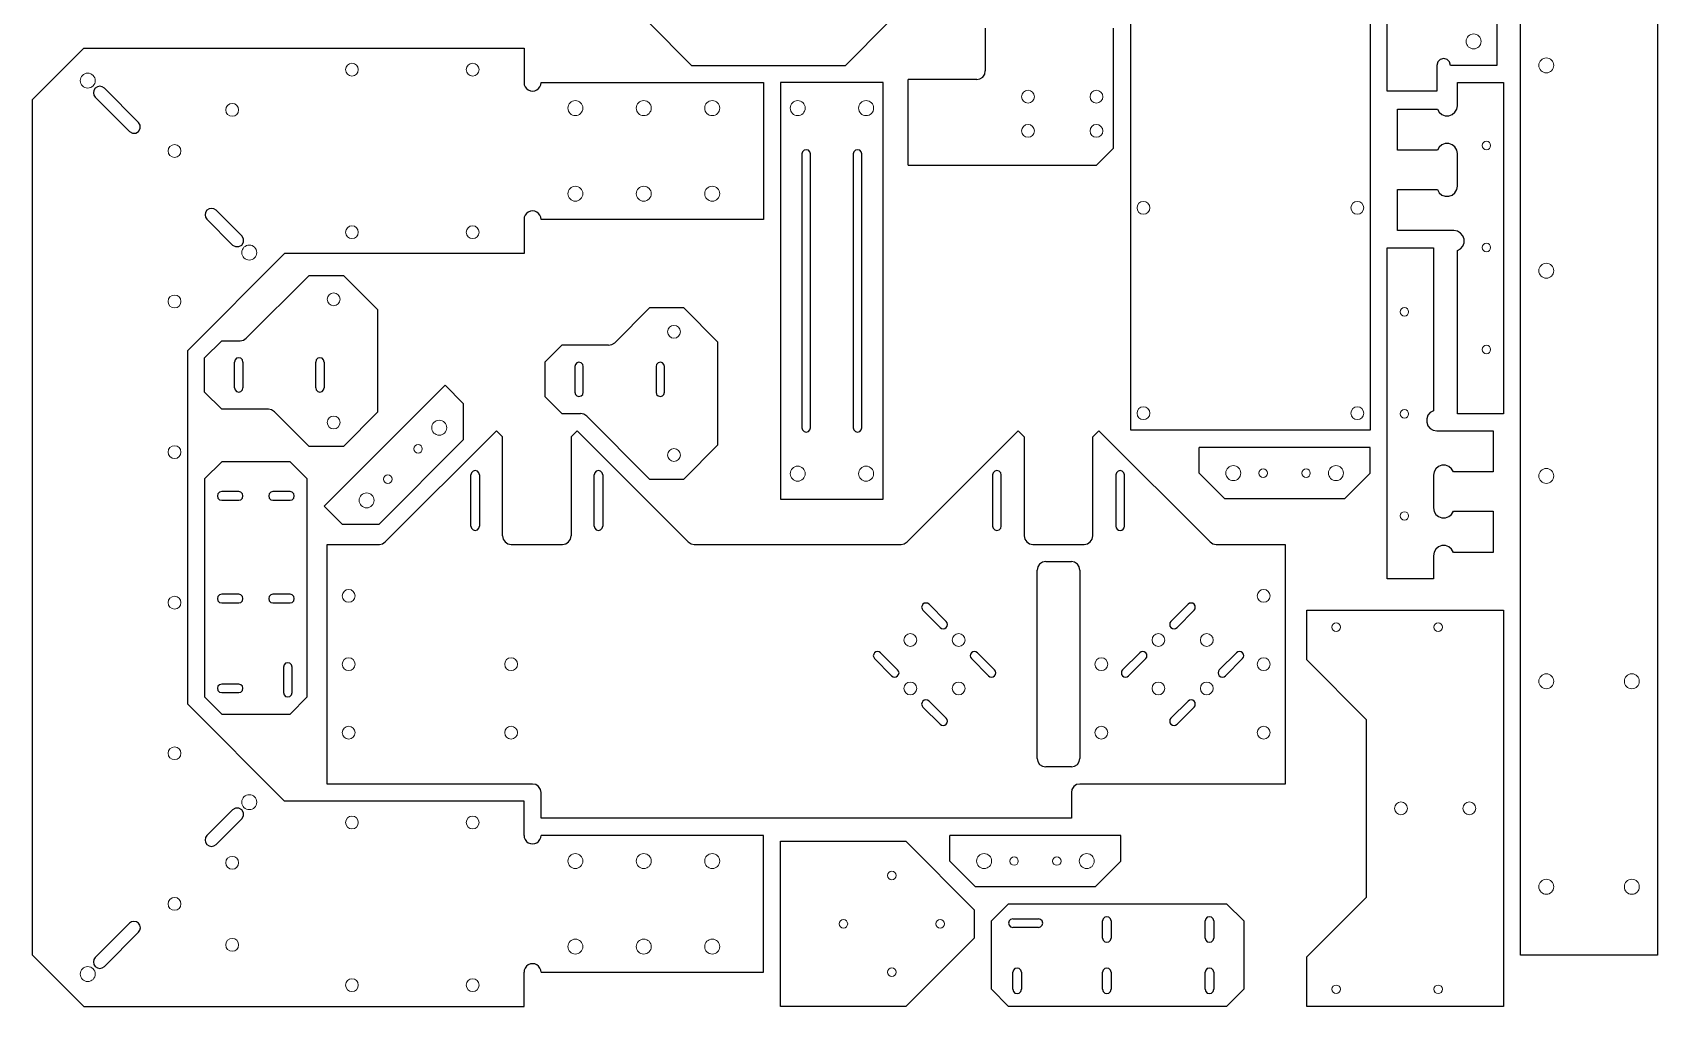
# Model space of a CAD drawing. Extents: x 6 to 1213, y 6 to 1216.
# Drawn here: x 6 to 1213, y 6 to 729 of the extents above; entities that cross this region are included whole.
import ezdxf

# ---------------------------------------------------------------- set-up
doc = ezdxf.new("R2010")
doc.units = 0
doc.header["$MEASUREMENT"] = 0
for name, color, linetype in [("drill 0.25''", 7, 'CONTINUOUS'), ("drill 0.375''", 7, 'CONTINUOUS'), ("drill 0.4375''", 7, 'CONTINUOUS'), ('profiles', 7, 'CONTINUOUS'), ('slots', 7, 'CONTINUOUS')]:
    doc.layers.add(name, color=color, linetype=linetype)

msp = doc.modelspace()

# ---------------------------------------------------------------- linework, layer by layer
at = {"layer": "drill 0.25''", "color": 7, "linetype": 'Continuous', "lineweight": 0}
for centre, radius in [((1085.8, 645.4), 3.17), ((1085.8, 569.6), 3.17), ((1024.9, 521.9), 3.17), ((1085.8, 493.9), 3.17), ((1024.9, 446.2), 3.17), ((292.6, 420.2), 3.18), ((270.1, 397.8), 3.18), ((920.1, 402.2), 3.18), ((951.9, 402.2), 3.18), ((1024.9, 370.4), 3.17), ((974.2, 287.8), 3.17), ((1050, 287.8), 3.18), ((735.1, 114.3), 3.18), ((766.9, 114.3), 3.18), ((644.3, 103.6), 3.18), ((608.4, 67.7), 3.18), ((680.2, 67.7), 3.18), ((644.3, 31.8), 3.18), ((974.2, 19.1), 3.17), ((1050, 19.1), 3.18)]:
    msp.add_circle(centre, radius, dxfattribs=at)
at = {"layer": "drill 0.375''", "color": 7, "linetype": 'Continuous', "lineweight": 0}
for centre in [(243.5, 701.7), (333.2, 701.7), (154.6, 671.8), (745.5, 681.6), (796.3, 681.6), (745.5, 656.2), (796.3, 656.2), (111.8, 641.3), (831.2, 599.1), (990, 599.1), (243.5, 581), (333.2, 581), (111.8, 529.6), (229.9, 531.2), (482.6, 507.1), (831.2, 446.7), (990, 446.7), (229.9, 439.8), (111.8, 417.8), (482.6, 415.6), (241.1, 311.1), (920.5, 311.1), (111.8, 306.1), (658.1, 278.3), (694, 278.3), (842.3, 278.3), (878.2, 278.3), (241.1, 260.4), (361.7, 260.4), (799.9, 260.4), (920.5, 260.4), (658.1, 242.4), (694, 242.4), (842.3, 242.4), (878.2, 242.4), (241.1, 209.6), (361.7, 209.6), (799.9, 209.6), (920.5, 209.6), (111.8, 194.3), (1022.4, 153.4), (1073.2, 153.4), (243.5, 142.9), (333.2, 142.9), (154.6, 113), (111.8, 82.5), (154.6, 52.1), (243.5, 22.2), (333.2, 22.2)]:
    msp.add_circle(centre, 4.76, dxfattribs=at)
at = {"layer": "drill 0.4375''", "color": 7, "linetype": 'Continuous', "lineweight": 0}
for centre in [(1076.3, 722.6), (1130.3, 704.8), (47.4, 693.5), (409.4, 673.1), (460.2, 673.1), (511, 673.1), (574.5, 673.1), (625.3, 673.1), (409.4, 609.6), (460.2, 609.6), (511, 609.6), (167.3, 565.9), (1130.3, 552.4), (308.3, 435.9), (574.5, 401.8), (625.3, 401.8), (897.9, 402.2), (974.1, 402.2), (1130.3, 400.1), (254.4, 382), (1130.3, 247.7), (1193.8, 247.7), (167.3, 158), (409.4, 114.3), (460.2, 114.3), (511, 114.3), (712.9, 114.3), (789.1, 114.3), (1130.3, 95.2), (1193.8, 95.2), (409.4, 50.8), (460.2, 50.8), (511, 50.8), (47.4, 30.4)]:
    msp.add_circle(centre, 5.56, dxfattribs=at)
at = {"layer": 'profiles', "color": 0}
for p, q in [((1111.2, 44.5), (1111.2, 1212.8)), ((1212.8, 1212.8), (1212.8, 44.5)), ((1012.2, 685.8), (1012.2, 1085.8)), ((999.5, 922.9), (999.5, 434)), ((463.9, 736.6), (495.7, 704.8)), ((610, 704.8), (641.7, 736.6)), ((821.7, 434), (821.7, 745.1)), ((1093.5, 740.4), (1093.5, 704.8)), ((713.7, 732.4), (713.7, 700.7)), ((809, 643.5), (809, 732.4)), ((6.3, 679.4), (44.5, 717.5)), ((44.5, 717.5), (371.3, 717.5)), ((371.3, 717.5), (371.3, 692.1)), ((495.7, 704.8), (610, 704.8)), ((713.3, 698.2), (713.7, 700.7)), ((1049.7, 707.4), (1049, 704.8)), ((1049, 704.8), (1049, 685.8)), ((1051.6, 709.2), (1049.7, 707.4)), ((1054.1, 709.9), (1051.6, 709.2)), ((1056.6, 709.2), (1054.1, 709.9)), ((1058.5, 707.4), (1056.6, 709.2)), ((1059.2, 704.8), (1058.5, 707.4)), ((1093.5, 704.8), (1059.2, 704.8)), ((371.3, 692.1), (371.5, 690.5)), ((371.5, 690.5), (372.1, 689)), ((372.1, 689), (373.1, 687.7)), ((382.1, 687.7), (383.1, 689)), ((383.1, 689), (383.7, 690.5)), ((383.7, 690.5), (384, 692.1)), ((384, 692.1), (549.1, 692.1)), ((549.1, 692.1), (549.1, 590.5)), ((638, 692.1), (561.8, 692.1)), ((561.8, 692.1), (561.8, 382.8)), ((638, 382.8), (638, 692.1)), ((656.6, 630.8), (656.6, 694.3)), ((707.4, 694.3), (656.6, 694.3)), ((707.4, 694.3), (709.8, 694.8)), ((709.8, 694.8), (711.9, 696.2)), ((711.9, 696.2), (713.3, 698.2)), ((1064.3, 674.9), (1064.3, 692.1)), ((1064.3, 692.1), (1098.5, 692.1)), ((1098.5, 692.1), (1098.5, 446.3)), ((6.3, 44.5), (6.3, 679.4)), ((373.1, 687.7), (374.4, 686.7)), ((374.4, 686.7), (376, 686)), ((376, 686), (377.6, 685.8)), ((377.6, 685.8), (379.2, 686)), ((379.2, 686), (380.8, 686.7)), ((380.8, 686.7), (382.1, 687.7)), ((1049, 685.8), (1012.2, 685.8)), ((1019.8, 672.4), (1049.5, 672.4)), ((1019.8, 641.9), (1019.8, 672.4)), ((1049.5, 672.4), (1050.8, 670)), ((1050.8, 670), (1052.8, 668.3)), ((1052.8, 668.3), (1055.2, 667.4)), ((1055.2, 667.4), (1057.9, 667.4)), ((1057.9, 667.4), (1060.5, 668.3)), ((1060.5, 668.3), (1062.5, 670)), ((1062.5, 670), (1063.8, 672.3)), ((1063.8, 672.3), (1064.3, 674.9)), ((809, 643.5), (796.3, 630.8)), ((1049.5, 641.9), (1019.8, 641.9)), ((1050.8, 644.2), (1049.5, 641.9)), ((1052.8, 645.9), (1050.8, 644.2)), ((1055.2, 646.8), (1052.8, 645.9)), ((1057.9, 646.9), (1055.2, 646.8)), ((1060.5, 645.9), (1057.9, 646.9)), ((1062.5, 644.3), (1060.5, 645.9)), ((1063.8, 642), (1062.5, 644.3)), ((1064.3, 639.3), (1063.8, 642)), ((656.6, 630.8), (796.3, 630.8)), ((1064.3, 615.2), (1064.3, 639.3)), ((1019.8, 612.7), (1049.5, 612.7)), ((1019.8, 582.2), (1019.8, 612.7)), ((1049.5, 612.7), (1050.8, 610.3)), ((1050.8, 610.3), (1052.8, 608.6)), ((1052.8, 608.6), (1055.2, 607.7)), ((1055.2, 607.7), (1057.9, 607.7)), ((1057.9, 607.7), (1060.5, 608.6)), ((1060.5, 608.6), (1062.5, 610.3)), ((1062.5, 610.3), (1063.8, 612.6)), ((1063.8, 612.6), (1064.3, 615.2)), ((371.5, 592.2), (371.3, 590.5)), ((372.1, 593.7), (371.5, 592.2)), ((373.1, 595), (372.1, 593.7)), ((374.4, 596), (373.1, 595)), ((376, 596.7), (374.4, 596)), ((377.6, 596.9), (376, 596.7)), ((379.2, 596.7), (377.6, 596.9)), ((380.8, 596), (379.2, 596.7)), ((382.1, 595), (380.8, 596)), ((383.1, 593.7), (382.1, 595)), ((383.7, 592.2), (383.1, 593.7)), ((384, 590.5), (383.7, 592.2)), ((371.3, 590.5), (371.3, 565.1)), ((549.1, 590.5), (384, 590.5)), ((1061.7, 582.2), (1019.8, 582.2)), ((1064.4, 581.7), (1061.7, 582.2)), ((1066.6, 580.4), (1064.4, 581.7)), ((1068.3, 578.4), (1066.6, 580.4)), ((1012.2, 569.5), (1046.5, 569.5)), ((1012.2, 323.7), (1012.2, 569.5)), ((1046.5, 569.5), (1046.5, 448.4)), ((1064.3, 567.4), (1066.6, 568.7)), ((1064.3, 446.3), (1064.3, 567.4)), ((1066.6, 568.7), (1068.3, 570.7)), ((1069.2, 575.9), (1068.3, 578.4)), ((1068.3, 570.7), (1069.2, 573.2)), ((1069.2, 573.2), (1069.2, 575.9)), ((193.5, 565.1), (121.4, 493)), ((371.3, 565.1), (193.5, 565.1)), ((165.1, 502.3), (211.8, 549)), ((211.8, 549), (237.2, 549)), ((237.2, 549), (262.6, 523.6)), ((262.6, 523.6), (262.6, 447.4)), ((464.5, 524.8), (438.6, 499)), ((489.9, 524.8), (464.5, 524.8)), ((515.3, 499.4), (489.9, 524.8)), ((134.1, 487.8), (146.8, 500.5)), ((146.8, 500.5), (160.6, 500.5)), ((160.6, 500.5), (163.1, 501)), ((163.1, 501), (165.1, 502.3)), ((399.4, 497.2), (386.7, 484.5)), ((434.1, 497.2), (399.4, 497.2)), ((434.1, 497.2), (436.6, 497.6)), ((436.6, 497.6), (438.6, 499)), ((515.3, 423.2), (515.3, 499.4)), ((121.4, 493), (121.4, 230.9)), ((134.1, 462.4), (134.1, 487.8)), ((386.7, 484.5), (386.7, 459.1)), ((146.8, 449.7), (134.1, 462.4)), ((312.8, 467.4), (223, 377.6)), ((326.2, 453.9), (312.8, 467.4)), ((386.7, 459.1), (399.4, 446.4)), ((181.5, 449.7), (146.8, 449.7)), ((183.9, 449.2), (181.5, 449.7)), ((186, 447.8), (183.9, 449.2)), ((211.8, 422), (186, 447.8)), ((262.6, 447.4), (237.2, 422)), ((326.2, 453.9), (326.2, 427)), ((1044.1, 447.1), (1042.4, 445.1)), ((1046.5, 448.4), (1044.1, 447.1)), ((399.4, 446.4), (413.3, 446.4)), ((415.7, 445.9), (413.3, 446.4)), ((417.8, 444.5), (415.7, 445.9)), ((417.8, 444.5), (464.5, 397.8)), ((1042.4, 445.1), (1041.5, 442.6)), ((1041.5, 442.6), (1041.5, 439.9)), ((1041.5, 439.9), (1042.4, 437.4)), ((1042.4, 437.4), (1044.1, 435.4)), ((1044.1, 435.4), (1046.4, 434.1)), ((1098.5, 446.3), (1064.3, 446.3)), ((326.2, 427), (263.4, 364.1)), ((350.9, 433.7), (268.3, 351.1)), ((355.4, 429.2), (350.9, 433.7)), ((355.4, 355.6), (355.4, 429.2)), ((410.7, 433.7), (406.2, 429.2)), ((406.2, 429.2), (406.2, 355.6)), ((493.2, 351.1), (410.7, 433.7)), ((489.9, 397.8), (515.3, 423.2)), ((655.7, 351.1), (738.2, 433.7)), ((738.2, 433.7), (742.7, 429.2)), ((742.7, 429.2), (742.7, 355.6)), ((793.5, 429.2), (798, 433.7)), ((793.5, 355.6), (793.5, 429.2)), ((798, 433.7), (880.6, 351.1)), ((999.5, 434), (821.7, 434)), ((1046.4, 434.1), (1049, 433.6)), ((1049, 433.6), (1090.9, 433.6)), ((1090.9, 433.6), (1090.9, 403.1)), ((134.1, 398), (146.8, 410.7)), ((197.6, 410.7), (146.8, 410.7)), ((197.6, 410.7), (210.3, 398)), ((237.2, 422), (211.8, 422)), ((872.5, 402.2), (872.5, 421.3)), ((999.5, 421.3), (872.5, 421.3)), ((999.5, 402.2), (999.5, 421.3)), ((891.5, 383.2), (872.5, 402.2)), ((999.5, 402.2), (980.4, 383.2)), ((1047, 403.2), (1046.5, 400.6)), ((1046.5, 400.6), (1046.5, 376.5)), ((1048.3, 405.5), (1047, 403.2)), ((1050.3, 407.2), (1048.3, 405.5)), ((1052.8, 408.1), (1050.3, 407.2)), ((1055.5, 408.1), (1052.8, 408.1)), ((1058, 407.2), (1055.5, 408.1)), ((1060, 405.5), (1058, 407.2)), ((1061.3, 403.1), (1060, 405.5)), ((1090.9, 403.1), (1061.3, 403.1)), ((134.1, 398), (134.1, 236.1)), ((210.3, 236.1), (210.3, 398)), ((464.5, 397.8), (489.9, 397.8)), ((236.4, 364.1), (223, 377.6)), ((561.8, 382.8), (638, 382.8)), ((980.4, 383.2), (891.5, 383.2)), ((1046.5, 376.5), (1047, 373.8)), ((263.4, 364.1), (236.4, 364.1)), ((1047, 373.8), (1048.3, 371.5)), ((1048.3, 371.5), (1050.3, 369.9)), ((1050.3, 369.9), (1052.8, 368.9)), ((1052.8, 368.9), (1055.5, 369)), ((1055.5, 369), (1058, 369.9)), ((1058, 369.9), (1060, 371.6)), ((1060, 371.6), (1061.3, 373.9)), ((1061.3, 373.9), (1090.9, 373.9)), ((1090.9, 373.9), (1090.9, 343.4)), ((266.3, 349.7), (268.3, 351.1)), ((355.4, 355.6), (355.9, 353.2)), ((355.9, 353.2), (357.2, 351.1)), ((357.2, 351.1), (359.3, 349.7)), ((402.3, 349.7), (404.3, 351.1)), ((404.3, 351.1), (405.7, 353.2)), ((405.7, 353.2), (406.2, 355.6)), ((493.2, 351.1), (495.3, 349.7)), ((653.6, 349.7), (655.7, 351.1)), ((742.7, 355.6), (743.2, 353.2)), ((743.2, 353.2), (744.6, 351.1)), ((744.6, 351.1), (746.7, 349.7)), ((789.6, 349.7), (791.7, 351.1)), ((791.7, 351.1), (793.1, 353.2)), ((793.1, 353.2), (793.5, 355.6)), ((880.6, 351.1), (882.6, 349.7)), ((225.2, 349.2), (263.9, 349.2)), ((225.2, 171.4), (225.2, 349.2)), ((263.9, 349.2), (266.3, 349.7)), ((359.3, 349.7), (361.7, 349.2)), ((361.7, 349.2), (399.8, 349.2)), ((399.8, 349.2), (402.3, 349.7)), ((495.3, 349.7), (497.7, 349.2)), ((497.7, 349.2), (651.2, 349.2)), ((651.2, 349.2), (653.6, 349.7)), ((746.7, 349.7), (749.1, 349.2)), ((749.1, 349.2), (787.2, 349.2)), ((787.2, 349.2), (789.6, 349.7)), ((882.6, 349.7), (885.1, 349.2)), ((885.1, 349.2), (936.4, 349.2)), ((936.4, 349.2), (936.4, 171.4)), ((1047, 343.5), (1046.5, 340.9)), ((1046.5, 340.9), (1046.5, 323.7)), ((1048.3, 345.8), (1047, 343.5)), ((1050.3, 347.5), (1048.3, 345.8)), ((1052.8, 348.4), (1050.3, 347.5)), ((1055.5, 348.4), (1052.8, 348.4)), ((1058, 347.5), (1055.5, 348.4)), ((1060, 345.8), (1058, 347.5)), ((1061.3, 343.4), (1060, 345.8)), ((1090.9, 343.4), (1061.3, 343.4)), ((752.7, 332.6), (752.3, 330.2)), ((752.3, 190.5), (752.3, 330.2)), ((754.1, 334.7), (752.7, 332.6)), ((756.2, 336.1), (754.1, 334.7)), ((758.6, 336.6), (756.2, 336.1)), ((758.6, 336.6), (777.7, 336.6)), ((780.1, 336.1), (777.7, 336.6)), ((782.2, 334.7), (780.1, 336.1)), ((783.5, 332.6), (782.2, 334.7)), ((784, 330.2), (783.5, 332.6)), ((784, 330.2), (784, 190.5)), ((1046.5, 323.7), (1012.2, 323.7)), ((952.5, 300.5), (1098.5, 300.5)), ((952.5, 263.7), (952.5, 300.5)), ((1098.5, 300.5), (1098.5, 6.3)), ((996.9, 219.2), (952.5, 263.7)), ((193.5, 158.8), (121.4, 230.9)), ((146.8, 223.4), (134.1, 236.1)), ((210.3, 236.1), (197.6, 223.4)), ((146.8, 223.4), (197.6, 223.4)), ((996.9, 87.6), (996.9, 219.2)), ((752.3, 190.5), (752.7, 188.1)), ((752.7, 188.1), (754.1, 186)), ((754.1, 186), (756.2, 184.6)), ((756.2, 184.6), (758.6, 184.2)), ((777.7, 184.2), (758.6, 184.2)), ((777.7, 184.2), (780.1, 184.6)), ((780.1, 184.6), (782.2, 186)), ((782.2, 186), (783.5, 188.1)), ((783.5, 188.1), (784, 190.5)), ((377.6, 171.4), (225.2, 171.4)), ((380, 171), (377.6, 171.4)), ((382.1, 169.6), (380, 171)), ((383.5, 167.5), (382.1, 169.6)), ((779.5, 169.6), (778.1, 167.5)), ((781.6, 171), (779.5, 169.6)), ((784, 171.4), (781.6, 171)), ((936.4, 171.4), (784, 171.4)), ((371.3, 158.8), (193.5, 158.8)), ((371.3, 133.3), (371.3, 158.8)), ((384, 165.1), (383.5, 167.5)), ((384, 146.1), (384, 165.1)), ((778.1, 167.5), (777.7, 165.1)), ((777.7, 165.1), (777.7, 146.1)), ((777.7, 146.1), (384, 146.1)), ((371.3, 133.3), (371.5, 131.7)), ((383.7, 131.7), (384, 133.3)), ((549.1, 133.3), (384, 133.3)), ((549.1, 31.8), (549.1, 133.3)), ((687.5, 114.3), (687.5, 133.3)), ((814.5, 133.3), (687.5, 133.3)), ((814.5, 114.3), (814.5, 133.3)), ((371.5, 131.7), (372.1, 130.2)), ((372.1, 130.2), (373.1, 128.9)), ((373.1, 128.9), (374.4, 127.9)), ((374.4, 127.9), (376, 127.2)), ((376, 127.2), (377.6, 127)), ((377.6, 127), (379.2, 127.2)), ((379.2, 127.2), (380.8, 127.9)), ((380.8, 127.9), (382.1, 128.9)), ((382.1, 128.9), (383.1, 130.2)), ((383.1, 130.2), (383.7, 131.7)), ((561.8, 6.3), (561.8, 129)), ((561.8, 129), (654.8, 129)), ((654.8, 129), (705.6, 78.2)), ((706.5, 95.2), (687.5, 114.3)), ((814.5, 114.3), (795.4, 95.2)), ((795.4, 95.2), (706.5, 95.2)), ((952.5, 43.2), (996.9, 87.6)), ((705.6, 78.2), (705.6, 57.1)), ((718.3, 69.8), (731, 82.5)), ((731, 82.5), (892.9, 82.5)), ((892.9, 82.5), (905.6, 69.8)), ((718.3, 19.1), (718.3, 69.8)), ((905.6, 69.8), (905.6, 19.1)), ((705.6, 57.1), (654.8, 6.3)), ((6.3, 44.5), (44.5, 6.3)), ((373.1, 36.2), (372.1, 34.9)), ((374.4, 37.2), (373.1, 36.2)), ((376, 37.9), (374.4, 37.2)), ((377.6, 38.1), (376, 37.9)), ((379.2, 37.9), (377.6, 38.1)), ((380.8, 37.2), (379.2, 37.9)), ((382.1, 36.2), (380.8, 37.2)), ((383.1, 34.9), (382.1, 36.2)), ((952.5, 6.3), (952.5, 43.2)), ((1212.8, 44.5), (1111.2, 44.5)), ((371.5, 33.4), (371.3, 31.8)), ((371.3, 6.3), (371.3, 31.8)), ((372.1, 34.9), (371.5, 33.4)), ((383.7, 33.4), (383.1, 34.9)), ((384, 31.8), (383.7, 33.4)), ((384, 31.8), (549.1, 31.8)), ((731, 6.3), (718.3, 19.1)), ((905.6, 19.1), (892.9, 6.3)), ((44.5, 6.3), (371.3, 6.3)), ((654.8, 6.3), (561.8, 6.3)), ((892.9, 6.3), (731, 6.3)), ((1098.5, 6.3), (952.5, 6.3))]:
    msp.add_line(p, q, dxfattribs=at)
at = {"layer": 'slots', "color": 0}
for p, q in [((53, 687.9), (51.9, 686.3)), ((54.5, 688.9), (53, 687.9)), ((56.3, 689.3), (54.5, 688.9)), ((58.1, 688.9), (56.3, 689.3)), ((59.7, 687.9), (58.1, 688.9)), ((59.7, 687.9), (85.1, 662.5)), ((51.9, 686.3), (51.6, 684.5)), ((51.6, 684.5), (51.9, 682.7)), ((51.9, 682.7), (53, 681.2)), ((78.4, 655.8), (53, 681.2)), ((78.4, 655.8), (80.5, 654.5)), ((80.5, 654.5), (83, 654.5)), ((83, 654.5), (85.1, 655.8)), ((86.3, 660.4), (85.1, 662.5)), ((85.1, 655.8), (86.3, 657.9)), ((86.3, 657.9), (86.3, 660.4)), ((578.1, 640.7), (577.6, 639.1)), ((579.2, 641.8), (578.1, 640.7)), ((580.8, 642.2), (579.2, 641.8)), ((582.4, 641.8), (580.8, 642.2)), ((583.6, 640.7), (582.4, 641.8)), ((584, 639.1), (583.6, 640.7)), ((616.2, 640.7), (615.7, 639.1)), ((617.3, 641.8), (616.2, 640.7)), ((618.9, 642.2), (617.3, 641.8)), ((620.5, 641.8), (618.9, 642.2)), ((621.7, 640.7), (620.5, 641.8)), ((622.1, 639.1), (621.7, 640.7)), ((577.6, 639.1), (577.6, 435.9)), ((584, 435.9), (584, 639.1)), ((615.7, 639.1), (615.7, 435.9)), ((622.1, 435.9), (622.1, 639.1)), ((134.8, 595.7), (134.5, 594)), ((134.5, 594), (134.8, 592.2)), ((135.9, 597.3), (134.8, 595.7)), ((134.8, 592.2), (135.9, 590.6)), ((137.5, 598.4), (135.9, 597.3)), ((139.3, 598.7), (137.5, 598.4)), ((141.1, 598.4), (139.3, 598.7)), ((142.6, 597.3), (141.1, 598.4)), ((142.6, 597.3), (161.7, 578.3)), ((154.9, 571.5), (135.9, 590.6)), ((154.9, 571.5), (157.1, 570.3)), ((157.1, 570.3), (159.5, 570.3)), ((159.5, 570.3), (161.7, 571.5)), ((162.9, 576.1), (161.7, 578.3)), ((161.7, 571.5), (162.9, 573.7)), ((162.9, 573.7), (162.9, 576.1)), ((156.7, 486.2), (156.3, 484.6)), ((156.3, 465.6), (156.3, 484.6)), ((157.9, 487.4), (156.7, 486.2)), ((159.5, 487.8), (157.9, 487.4)), ((161, 487.4), (159.5, 487.8)), ((162.2, 486.2), (161, 487.4)), ((162.6, 484.6), (162.2, 486.2)), ((162.6, 484.6), (162.6, 465.6)), ((217, 486.2), (216.6, 484.6)), ((216.6, 465.6), (216.6, 484.6)), ((218.2, 487.4), (217, 486.2)), ((219.8, 487.8), (218.2, 487.4)), ((221.4, 487.4), (219.8, 487.8)), ((222.5, 486.2), (221.4, 487.4)), ((223, 484.6), (222.5, 486.2)), ((223, 484.6), (223, 465.6)), ((409.4, 482.9), (409, 481.3)), ((410.5, 484), (409.4, 482.9)), ((412.1, 484.5), (410.5, 484)), ((413.7, 484), (412.1, 484.5)), ((414.9, 482.9), (413.7, 484)), ((415.3, 481.3), (414.9, 482.9)), ((469.7, 482.9), (469.3, 481.3)), ((470.9, 484), (469.7, 482.9)), ((472.5, 484.5), (470.9, 484)), ((474, 484), (472.5, 484.5)), ((475.2, 482.9), (474, 484)), ((475.6, 481.3), (475.2, 482.9)), ((409, 481.3), (409, 462.2)), ((415.3, 462.2), (415.3, 481.3)), ((469.3, 481.3), (469.3, 462.2)), ((475.6, 462.2), (475.6, 481.3)), ((156.3, 465.6), (156.7, 464)), ((156.7, 464), (157.9, 462.8)), ((157.9, 462.8), (159.5, 462.4)), ((159.5, 462.4), (161, 462.8)), ((161, 462.8), (162.2, 464)), ((162.2, 464), (162.6, 465.6)), ((216.6, 465.6), (217, 464)), ((217, 464), (218.2, 462.8)), ((218.2, 462.8), (219.8, 462.4)), ((219.8, 462.4), (221.4, 462.8)), ((221.4, 462.8), (222.5, 464)), ((222.5, 464), (223, 465.6)), ((409, 462.2), (409.4, 460.6)), ((409.4, 460.6), (410.5, 459.5)), ((410.5, 459.5), (412.1, 459.1)), ((412.1, 459.1), (413.7, 459.5)), ((413.7, 459.5), (414.9, 460.6)), ((414.9, 460.6), (415.3, 462.2)), ((469.3, 462.2), (469.7, 460.6)), ((469.7, 460.6), (470.9, 459.5)), ((470.9, 459.5), (472.5, 459.1)), ((472.5, 459.1), (474, 459.5)), ((474, 459.5), (475.2, 460.6)), ((475.2, 460.6), (475.6, 462.2)), ((577.6, 435.9), (578.1, 434.3)), ((583.6, 434.3), (584, 435.9)), ((615.7, 435.9), (616.2, 434.3)), ((621.7, 434.3), (622.1, 435.9)), ((578.1, 434.3), (579.2, 433.1)), ((579.2, 433.1), (580.8, 432.7)), ((580.8, 432.7), (582.4, 433.1)), ((582.4, 433.1), (583.6, 434.3)), ((616.2, 434.3), (617.3, 433.1)), ((617.3, 433.1), (618.9, 432.7)), ((618.9, 432.7), (620.5, 433.1)), ((620.5, 433.1), (621.7, 434.3)), ((332.3, 402.5), (331.9, 401)), ((331.9, 362.9), (331.9, 401)), ((333.5, 403.7), (332.3, 402.5)), ((335.1, 404.1), (333.5, 403.7)), ((336.7, 403.7), (335.1, 404.1)), ((337.8, 402.5), (336.7, 403.7)), ((338.2, 401), (337.8, 402.5)), ((338.2, 401), (338.2, 362.9)), ((423.8, 402.5), (423.3, 401)), ((423.3, 362.9), (423.3, 401)), ((424.9, 403.7), (423.8, 402.5)), ((426.5, 404.1), (424.9, 403.7)), ((428.1, 403.7), (426.5, 404.1)), ((429.3, 402.5), (428.1, 403.7)), ((429.7, 401), (429.3, 402.5)), ((429.7, 401), (429.7, 362.9)), ((719.7, 402.5), (719.2, 401)), ((719.2, 401), (719.2, 362.9)), ((720.8, 403.7), (719.7, 402.5)), ((722.4, 404.1), (720.8, 403.7)), ((724, 403.7), (722.4, 404.1)), ((725.2, 402.5), (724, 403.7)), ((725.6, 401), (725.2, 402.5)), ((725.6, 362.9), (725.6, 401)), ((811.1, 402.5), (810.7, 401)), ((810.7, 401), (810.7, 362.9)), ((812.3, 403.7), (811.1, 402.5)), ((813.9, 404.1), (812.3, 403.7)), ((815.4, 403.7), (813.9, 404.1)), ((816.6, 402.5), (815.4, 403.7)), ((817, 401), (816.6, 402.5)), ((817, 362.9), (817, 401)), ((144, 386.9), (143.6, 385.3)), ((145.2, 388), (144, 386.9)), ((146.8, 388.5), (145.2, 388)), ((159.5, 388.5), (146.8, 388.5)), ((161, 388), (159.5, 388.5)), ((162.2, 386.9), (161, 388)), ((162.6, 385.3), (162.2, 386.9)), ((182.1, 386.9), (181.7, 385.3)), ((183.3, 388), (182.1, 386.9)), ((184.9, 388.5), (183.3, 388)), ((197.6, 388.5), (184.9, 388.5)), ((199.1, 388), (197.6, 388.5)), ((200.3, 386.9), (199.1, 388)), ((200.7, 385.3), (200.3, 386.9)), ((143.6, 385.3), (144, 383.7)), ((144, 383.7), (145.2, 382.5)), ((145.2, 382.5), (146.8, 382.1)), ((146.8, 382.1), (159.5, 382.1)), ((159.5, 382.1), (161, 382.5)), ((161, 382.5), (162.2, 383.7)), ((162.2, 383.7), (162.6, 385.3)), ((181.7, 385.3), (182.1, 383.7)), ((182.1, 383.7), (183.3, 382.5)), ((183.3, 382.5), (184.9, 382.1)), ((184.9, 382.1), (197.6, 382.1)), ((197.6, 382.1), (199.1, 382.5)), ((199.1, 382.5), (200.3, 383.7)), ((200.3, 383.7), (200.7, 385.3)), ((331.9, 362.9), (332.3, 361.3)), ((337.8, 361.3), (338.2, 362.9)), ((423.3, 362.9), (423.8, 361.3)), ((429.3, 361.3), (429.7, 362.9)), ((719.2, 362.9), (719.7, 361.3)), ((725.2, 361.3), (725.6, 362.9)), ((810.7, 362.9), (810.9, 361.6)), ((816.8, 361.6), (817, 362.9)), ((332.3, 361.3), (333.5, 360.1)), ((333.5, 360.1), (335.1, 359.7)), ((335.1, 359.7), (336.7, 360.1)), ((336.7, 360.1), (337.8, 361.3)), ((423.8, 361.3), (424.9, 360.1)), ((424.9, 360.1), (426.5, 359.7)), ((426.5, 359.7), (428.1, 360.1)), ((428.1, 360.1), (429.3, 361.3)), ((719.7, 361.3), (720.8, 360.1)), ((720.8, 360.1), (722.4, 359.7)), ((722.4, 359.7), (724, 360.1)), ((724, 360.1), (725.2, 361.3)), ((810.9, 361.6), (811.6, 360.6)), ((811.6, 360.6), (812.6, 359.9)), ((812.6, 359.9), (813.9, 359.7)), ((813.9, 359.7), (815.1, 359.9)), ((815.1, 359.9), (816.1, 360.6)), ((816.1, 360.6), (816.8, 361.6)), ((144, 310.7), (143.6, 309.1)), ((143.6, 309.1), (144, 307.5)), ((145.2, 311.8), (144, 310.7)), ((144, 307.5), (145.2, 306.3)), ((146.8, 312.3), (145.2, 311.8)), ((145.2, 306.3), (146.8, 305.9)), ((159.5, 312.3), (146.8, 312.3)), ((146.8, 305.9), (159.5, 305.9)), ((161, 311.8), (159.5, 312.3)), ((159.5, 305.9), (161, 306.3)), ((162.2, 310.7), (161, 311.8)), ((161, 306.3), (162.2, 307.5)), ((162.6, 309.1), (162.2, 310.7)), ((162.2, 307.5), (162.6, 309.1)), ((182.1, 310.7), (181.7, 309.1)), ((181.7, 309.1), (182.1, 307.5)), ((183.3, 311.8), (182.1, 310.7)), ((182.1, 307.5), (183.3, 306.3)), ((184.9, 312.3), (183.3, 311.8)), ((183.3, 306.3), (184.9, 305.9)), ((197.6, 312.3), (184.9, 312.3)), ((184.9, 305.9), (197.6, 305.9)), ((199.1, 311.8), (197.6, 312.3)), ((197.6, 305.9), (199.1, 306.3)), ((200.3, 310.7), (199.1, 311.8)), ((199.1, 306.3), (200.3, 307.5)), ((200.7, 309.1), (200.3, 310.7)), ((200.3, 307.5), (200.7, 309.1)), ((666.8, 303.8), (666.5, 302.6)), ((666.5, 302.6), (666.8, 301.4)), ((667.5, 304.9), (666.8, 303.8)), ((668.5, 305.6), (667.5, 304.9)), ((669.7, 305.8), (668.5, 305.6)), ((670.9, 305.6), (669.7, 305.8)), ((672, 304.9), (670.9, 305.6)), ((684.7, 292.2), (672, 304.9)), ((864.3, 304.9), (851.6, 292.2)), ((865.4, 305.6), (864.3, 304.9)), ((866.6, 305.8), (865.4, 305.6)), ((867.8, 305.6), (866.6, 305.8)), ((868.8, 304.9), (867.8, 305.6)), ((869.5, 303.8), (868.8, 304.9)), ((869.7, 302.6), (869.5, 303.8)), ((869.5, 301.4), (869.7, 302.6)), ((666.8, 301.4), (667.5, 300.4)), ((667.5, 300.4), (680.2, 287.7)), ((685.4, 291.1), (684.7, 292.2)), ((685.6, 289.9), (685.4, 291.1)), ((685.4, 288.7), (685.6, 289.9)), ((850.9, 291.1), (850.7, 289.9)), ((850.7, 289.9), (850.9, 288.7)), ((851.6, 292.2), (850.9, 291.1)), ((856.1, 287.7), (868.8, 300.4)), ((868.8, 300.4), (869.5, 301.4)), ((680.2, 287.7), (681.2, 287)), ((681.2, 287), (682.4, 286.7)), ((682.4, 286.7), (683.6, 287)), ((683.6, 287), (684.7, 287.7)), ((684.7, 287.7), (685.4, 288.7)), ((850.9, 288.7), (851.6, 287.7)), ((851.6, 287.7), (852.7, 287)), ((852.7, 287), (853.9, 286.7)), ((853.9, 286.7), (855.1, 287)), ((855.1, 287), (856.1, 287.7)), ((630.9, 267.9), (630.6, 266.7)), ((630.6, 266.7), (630.9, 265.5)), ((631.5, 268.9), (630.9, 267.9)), ((630.9, 265.5), (631.5, 264.5)), ((632.6, 269.6), (631.5, 268.9)), ((633.8, 269.9), (632.6, 269.6)), ((635, 269.6), (633.8, 269.9)), ((636, 268.9), (635, 269.6)), ((648.7, 256.2), (636, 268.9)), ((702.7, 267.9), (702.5, 266.7)), ((702.5, 266.7), (702.7, 265.5)), ((703.4, 268.9), (702.7, 267.9)), ((702.7, 265.5), (703.4, 264.5)), ((704.4, 269.6), (703.4, 268.9)), ((705.6, 269.9), (704.4, 269.6)), ((706.8, 269.6), (705.6, 269.9)), ((707.9, 268.9), (706.8, 269.6)), ((720.6, 256.2), (707.9, 268.9)), ((828.4, 268.9), (815.7, 256.2)), ((829.4, 269.6), (828.4, 268.9)), ((830.6, 269.9), (829.4, 269.6)), ((831.8, 269.6), (830.6, 269.9)), ((832.9, 268.9), (831.8, 269.6)), ((833.6, 267.9), (832.9, 268.9)), ((832.9, 264.5), (833.6, 265.5)), ((833.8, 266.7), (833.6, 267.9)), ((833.6, 265.5), (833.8, 266.7)), ((900.2, 268.9), (887.5, 256.2)), ((901.3, 269.6), (900.2, 268.9)), ((902.5, 269.9), (901.3, 269.6)), ((903.7, 269.6), (902.5, 269.9)), ((904.7, 268.9), (903.7, 269.6)), ((905.4, 267.9), (904.7, 268.9)), ((904.7, 264.5), (905.4, 265.5)), ((905.7, 266.7), (905.4, 267.9)), ((905.4, 265.5), (905.7, 266.7)), ((193.2, 259.9), (192.7, 258.3)), ((192.7, 258.3), (192.7, 239.3)), ((194.3, 261.1), (193.2, 259.9)), ((195.9, 261.5), (194.3, 261.1)), ((197.5, 261.1), (195.9, 261.5)), ((198.7, 259.9), (197.5, 261.1)), ((199.1, 258.3), (198.7, 259.9)), ((199.1, 239.3), (199.1, 258.3)), ((631.5, 264.5), (644.2, 251.8)), ((649.4, 255.2), (648.7, 256.2)), ((649.7, 254), (649.4, 255.2)), ((649.4, 252.8), (649.7, 254)), ((703.4, 264.5), (716.1, 251.8)), ((721.3, 255.2), (720.6, 256.2)), ((721.5, 254), (721.3, 255.2)), ((721.3, 252.8), (721.5, 254)), ((815, 255.2), (814.8, 254)), ((814.8, 254), (815, 252.8)), ((815.7, 256.2), (815, 255.2)), ((820.2, 251.8), (832.9, 264.5)), ((886.8, 255.2), (886.6, 254)), ((886.6, 254), (886.8, 252.8)), ((887.5, 256.2), (886.8, 255.2)), ((892, 251.8), (904.7, 264.5)), ((144, 244.1), (143.6, 242.5)), ((143.6, 242.5), (144, 240.9)), ((145.2, 245.2), (144, 244.1)), ((146.8, 245.6), (145.2, 245.2)), ((159.5, 245.6), (146.8, 245.6)), ((161, 245.2), (159.5, 245.6)), ((162.2, 244.1), (161, 245.2)), ((162.6, 242.5), (162.2, 244.1)), ((162.2, 240.9), (162.6, 242.5)), ((644.2, 251.8), (645.3, 251.1)), ((645.3, 251.1), (646.5, 250.8)), ((646.5, 250.8), (647.7, 251.1)), ((647.7, 251.1), (648.7, 251.8)), ((648.7, 251.8), (649.4, 252.8)), ((716.1, 251.8), (717.1, 251.1)), ((717.1, 251.1), (718.3, 250.8)), ((718.3, 250.8), (719.5, 251.1)), ((719.5, 251.1), (720.6, 251.8)), ((720.6, 251.8), (721.3, 252.8)), ((815, 252.8), (815.7, 251.8)), ((815.7, 251.8), (816.7, 251.1)), ((816.7, 251.1), (817.9, 250.8)), ((817.9, 250.8), (819.1, 251.1)), ((819.1, 251.1), (820.2, 251.8)), ((886.8, 252.8), (887.5, 251.8)), ((887.5, 251.8), (888.6, 251.1)), ((888.6, 251.1), (889.8, 250.8)), ((889.8, 250.8), (891, 251.1)), ((891, 251.1), (892, 251.8)), ((144, 240.9), (145.2, 239.7)), ((145.2, 239.7), (146.8, 239.3)), ((146.8, 239.3), (159.5, 239.3)), ((159.5, 239.3), (161, 239.7)), ((161, 239.7), (162.2, 240.9)), ((192.7, 239.3), (193.2, 237.7)), ((193.2, 237.7), (194.3, 236.5)), ((194.3, 236.5), (195.9, 236.1)), ((195.9, 236.1), (197.5, 236.5)), ((197.5, 236.5), (198.7, 237.7)), ((198.7, 237.7), (199.1, 239.3)), ((666.8, 232), (666.5, 230.8)), ((666.5, 230.8), (666.8, 229.6)), ((667.5, 233), (666.8, 232)), ((666.8, 229.6), (667.5, 228.5)), ((668.5, 233.7), (667.5, 233)), ((669.7, 234), (668.5, 233.7)), ((670.9, 233.7), (669.7, 234)), ((672, 233), (670.9, 233.7)), ((684.7, 220.3), (672, 233)), ((864.3, 233), (851.6, 220.3)), ((865.4, 233.7), (864.3, 233)), ((866.6, 234), (865.4, 233.7)), ((867.8, 233.7), (866.6, 234)), ((868.8, 233), (867.8, 233.7)), ((869.5, 232), (868.8, 233)), ((868.8, 228.5), (869.5, 229.6)), ((869.7, 230.8), (869.5, 232)), ((869.5, 229.6), (869.7, 230.8)), ((667.5, 228.5), (680.2, 215.8)), ((685.4, 219.3), (684.7, 220.3)), ((685.6, 218.1), (685.4, 219.3)), ((685.4, 216.9), (685.6, 218.1)), ((850.9, 219.3), (850.7, 218.1)), ((850.7, 218.1), (850.9, 216.9)), ((851.6, 220.3), (850.9, 219.3)), ((856.1, 215.8), (868.8, 228.5)), ((680.2, 215.8), (681.2, 215.1)), ((681.2, 215.1), (682.4, 214.9)), ((682.4, 214.9), (683.6, 215.1)), ((683.6, 215.1), (684.7, 215.8)), ((684.7, 215.8), (685.4, 216.9)), ((850.9, 216.9), (851.6, 215.8)), ((851.6, 215.8), (852.7, 215.1)), ((852.7, 215.1), (853.9, 214.9)), ((853.9, 214.9), (855.1, 215.1)), ((855.1, 215.1), (856.1, 215.8)), ((154.9, 152.4), (135.9, 133.3)), ((142.6, 126.6), (161.7, 145.6)), ((157.1, 153.6), (154.9, 152.4)), ((159.5, 153.6), (157.1, 153.6)), ((161.7, 152.4), (159.5, 153.6)), ((162.9, 150.2), (161.7, 152.4)), ((161.7, 145.6), (162.9, 147.8)), ((162.9, 147.8), (162.9, 150.2)), ((135.9, 133.3), (134.8, 131.7)), ((134.8, 131.7), (134.5, 129.9)), ((134.5, 129.9), (134.8, 128.2)), ((134.8, 128.2), (135.9, 126.6)), ((135.9, 126.6), (137.5, 125.5)), ((137.5, 125.5), (139.3, 125.2)), ((139.3, 125.2), (141.1, 125.5)), ((141.1, 125.5), (142.6, 126.6)), ((802.4, 72.6), (801.2, 71.4)), ((804, 73), (802.4, 72.6)), ((805.6, 72.6), (804, 73)), ((806.7, 71.4), (805.6, 72.6)), ((878.6, 72.6), (877.4, 71.4)), ((880.2, 73), (878.6, 72.6)), ((881.8, 72.6), (880.2, 73)), ((882.9, 71.4), (881.8, 72.6)), ((78.4, 68.1), (53, 42.7)), ((59.7, 36), (85.1, 61.4)), ((79.9, 69.2), (78.4, 68.1)), ((81.7, 69.5), (79.9, 69.2)), ((83.5, 69.2), (81.7, 69.5)), ((85.1, 68.1), (83.5, 69.2)), ((86.1, 66.6), (85.1, 68.1)), ((85.1, 61.4), (86.1, 63)), ((86.5, 64.8), (86.1, 66.6)), ((86.1, 63), (86.5, 64.8)), ((731.5, 69.8), (731, 68.2)), ((731, 68.2), (731.5, 66.6)), ((732.6, 70.9), (731.5, 69.8)), ((731.5, 66.6), (732.6, 65.4)), ((734.2, 71.4), (732.6, 70.9)), ((732.6, 65.4), (734.2, 65)), ((734.2, 71.4), (753.3, 71.4)), ((753.3, 65), (734.2, 65)), ((754.8, 70.9), (753.3, 71.4)), ((753.3, 65), (754.8, 65.4)), ((756, 69.8), (754.8, 70.9)), ((754.8, 65.4), (756, 66.6)), ((756.4, 68.2), (756, 69.8)), ((756, 66.6), (756.4, 68.2)), ((801.2, 71.4), (800.8, 69.8)), ((800.8, 57.1), (800.8, 69.8)), ((807.2, 69.8), (806.7, 71.4)), ((807.2, 69.8), (807.2, 57.1)), ((877.4, 71.4), (877, 69.8)), ((877, 57.1), (877, 69.8)), ((883.4, 69.8), (882.9, 71.4)), ((883.4, 69.8), (883.4, 57.1)), ((800.8, 57.1), (801.2, 55.6)), ((801.2, 55.6), (802.4, 54.4)), ((802.4, 54.4), (804, 54)), ((804, 54), (805.6, 54.4)), ((805.6, 54.4), (806.7, 55.6)), ((806.7, 55.6), (807.2, 57.1)), ((877, 57.1), (877.4, 55.6)), ((877.4, 55.6), (878.6, 54.4)), ((878.6, 54.4), (880.2, 54)), ((880.2, 54), (881.8, 54.4)), ((881.8, 54.4), (882.9, 55.6)), ((882.9, 55.6), (883.4, 57.1)), ((51.9, 41.2), (51.6, 39.4)), ((51.6, 39.4), (51.9, 37.6)), ((53, 42.7), (51.9, 41.2)), ((51.9, 37.6), (53, 36)), ((53, 36), (54.5, 35)), ((54.5, 35), (56.3, 34.6)), ((56.3, 34.6), (58.1, 35)), ((58.1, 35), (59.7, 36)), ((734.6, 33.3), (734.2, 31.8)), ((734.2, 19.1), (734.2, 31.8)), ((735.8, 34.5), (734.6, 33.3)), ((737.4, 34.9), (735.8, 34.5)), ((739, 34.5), (737.4, 34.9)), ((740.1, 33.3), (739, 34.5)), ((740.6, 31.8), (740.1, 33.3)), ((740.6, 31.8), (740.6, 19.1)), ((801.2, 33.3), (800.8, 31.8)), ((800.8, 19.1), (800.8, 31.8)), ((802.4, 34.5), (801.2, 33.3)), ((804, 34.9), (802.4, 34.5)), ((805.6, 34.5), (804, 34.9)), ((806.7, 33.3), (805.6, 34.5)), ((807.2, 31.8), (806.7, 33.3)), ((807.2, 31.8), (807.2, 19.1)), ((877.4, 33.3), (877, 31.8)), ((877, 19.1), (877, 31.8)), ((878.6, 34.5), (877.4, 33.3)), ((880.2, 34.9), (878.6, 34.5)), ((881.8, 34.5), (880.2, 34.9)), ((882.9, 33.3), (881.8, 34.5)), ((883.4, 31.8), (882.9, 33.3)), ((883.4, 31.8), (883.4, 19.1)), ((734.2, 19.1), (734.6, 17.5)), ((734.6, 17.5), (735.8, 16.3)), ((735.8, 16.3), (737.4, 15.9)), ((737.4, 15.9), (739, 16.3)), ((739, 16.3), (740.1, 17.5)), ((740.1, 17.5), (740.6, 19.1)), ((800.8, 19.1), (801.2, 17.5)), ((801.2, 17.5), (802.4, 16.3)), ((802.4, 16.3), (804, 15.9)), ((804, 15.9), (805.6, 16.3)), ((805.6, 16.3), (806.7, 17.5)), ((806.7, 17.5), (807.2, 19.1)), ((877, 19.1), (877.4, 17.5)), ((877.4, 17.5), (878.6, 16.3)), ((878.6, 16.3), (880.2, 15.9)), ((880.2, 15.9), (881.8, 16.3)), ((881.8, 16.3), (882.9, 17.5)), ((882.9, 17.5), (883.4, 19.1))]:
    msp.add_line(p, q, dxfattribs=at)

doc.saveas('drawing.dxf')
